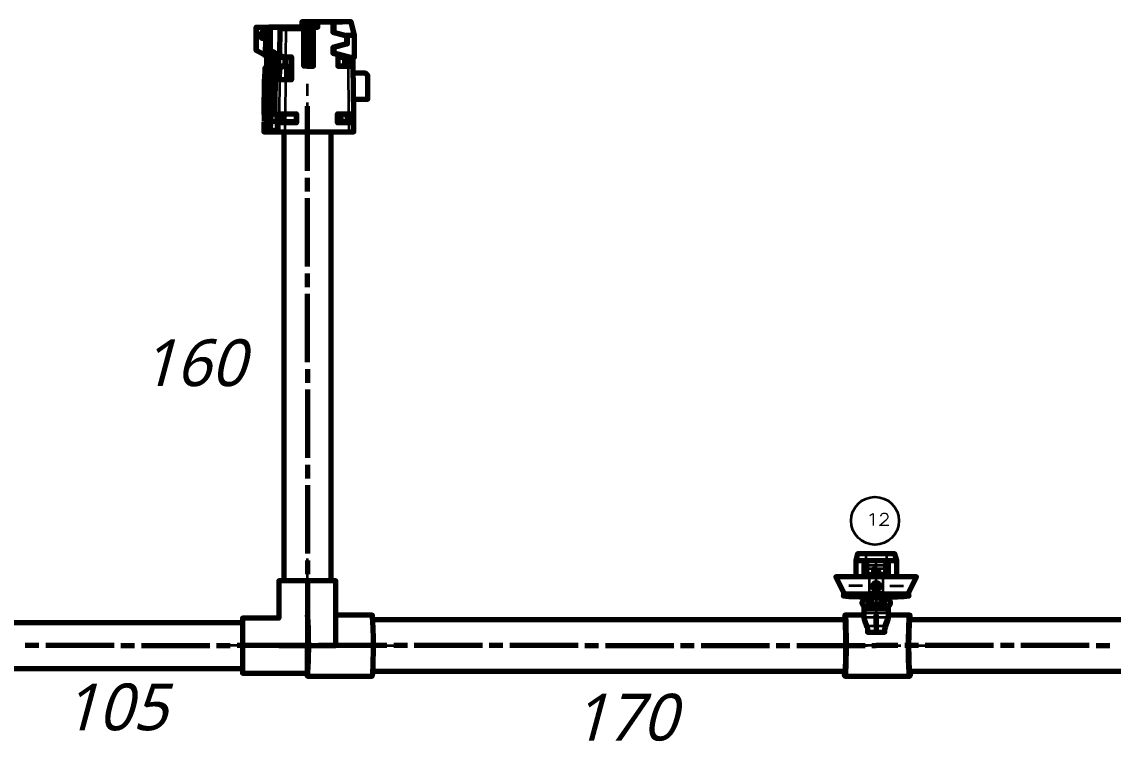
# Model space of a CAD drawing. Header units: millimetres. Extents: x 0 to 174, y 0 to 33.
# Drawn here: x 19.22 to 25.51, y 8.37 to 12.51 of the extents above; entities that cross this region are included whole.
import ezdxf

# ---------------------------------------------------------------- set-up
doc = ezdxf.new("R2010")
doc.units = ezdxf.units.MM
doc.layers.add('PDF_Geomertry', color=7, linetype='Continuous', true_color=0x405f80)
doc.layers.add('PDF_Text', color=7, linetype='Continuous')
doc.styles.add('PDF Lucida Handwriting Italic', font='')
doc.styles.get('PDF Lucida Handwriting Italic').set_extended_font_data('Lucida Handwriting', italic=True)

# ---------------------------------------------------------------- blocks, each defined once
blk = doc.blocks.new('SYM_29_024')
at = {"layer": 'PDF_Geomertry', "lineweight": 70}
for points in [[(-0.1728, 0.2848), (-0.1827, 0.2749), (-0.1799, 0.2749), (-0.1701, 0.2848), (-0.168, 0.2848), (-0.1634, 0.2848), (-0.1567, 0.2848), (-0.1491, 0.2848), (-0.0442, 0.2848), (-0.0441, 0.2848), (-0.0294, 0.2848), (-0.0284, 0.2848), (-0.0069, 0.2848), (-0.0067, 0.2848), (0.008, 0.2848), (0.0108, 0.2848), (0.0373, 0.2848), (0.0372, 0.3152)], [(0.2167, 0.1117), (0.2483, 0.1117), (0.2472, 0.2366), (0.2281, 0.3152), (0.129, 0.3152), (0.1237, 0.3152), (0.0372, 0.3152), (0.0352, 0.3152), (0.0091, 0.3152), (-0.054, 0.3152), (-0.0562, 0.3152), (-0.0562, 0.2848)], [(-0.054, 0.2848), (-0.054, 0.3152)], [(0.0091, 0.2848), (0.0091, 0.3152)], [(0.0352, 0.3152), (0.0352, 0.2848)], [(0.1237, 0.3152), (0.1237, 0.2552), (0.1295, 0.2552), (0.1992, 0.2365), (0.2081, 0.2341), (0.2022, 0.2341), (0.2023, 0.1877), (0.2081, 0.1877), (0.2081, 0.2341)], [(0.129, 0.3152), (0.1295, 0.2552)], [(-0.3178, 0.1499), (-0.3194, 0.1499), (-0.3194, 0.2848), (-0.3178, 0.2848), (-0.2549, 0.2848), (-0.2373, 0.2848), (-0.2356, 0.2848), (-0.1938, 0.2848)], [(-0.2653, 0.2217), (-0.2662, 0.1226), (-0.3178, 0.1499), (-0.3178, 0.2848)], [(-0.2649, 0.2703), (-0.2648, 0.2749), (-0.2549, 0.2848)], [(-0.2563, 0.1303), (-0.258, 0.1303), (-0.2569, 0.2602), (-0.242, 0.2749), (-0.2522, 0.2749), (-0.2535, 0.2749)], [(-0.2227, 0.1126), (-0.2563, 0.1303), (-0.2552, 0.2602), (-0.2569, 0.2602)], [(-0.2444, 0.271), (-0.2552, 0.2602)], [(-0.2373, 0.271), (-0.2444, 0.271), (-0.2373, 0.2785)], [(-0.2356, 0.1499), (-0.2373, 0.1499), (-0.2373, 0.2848)], [(-0.1827, 0.2749), (-0.184, 0.1226), (-0.2356, 0.1499), (-0.2356, 0.2848)], [(-0.1484, 0.2749), (-0.1799, 0.2749)], [(-0.0444, 0.2749), (-0.1484, 0.2749), (-0.1491, 0.2848)], [(-0.0262, 0.0594), (-0.0444, 0.0594), (-0.0444, 0.2749), (-0.0442, 0.2848)], [(-0.0441, 0.2848), (-0.0441, 0.0594)], [(-0.0294, 0.2848), (-0.0294, 0.0594)], [(-0.0255, 0.267), (-0.0284, 0.2848)], [(-0.0072, 0.267), (-0.0255, 0.267), (-0.0252, 0.0594)], [(-0.0069, 0.2848), (-0.0072, 0.267), (-0.0072, 0.0594), (-0.007, 0.0594), (0.0112, 0.0594), (0.0108, 0.2848)], [(-0.0067, 0.2848), (-0.0067, 0.0594)], [(0.008, 0.2848), (0.008, 0.0594)], [(0.1237, 0.2552), (0.2022, 0.2341)], [(0.2472, 0.2365), (0.1992, 0.2365)], [(-0.2249, 0.1303), (-0.1913, 0.1126), (-0.2227, 0.1126), (-0.2537, 0.1126), (-0.2658, 0.1192), (-0.2695, 0.1216), (-0.2705, 0.1222), (-0.2706, 0.1224), (-0.2708, 0.1224), (-0.2708, 0.1224), (-0.2708, 0.1224), (-0.2708, 0.1224), (-0.2708, 0.1226), (-0.2708, 0.1226), (-0.2708, 0.1226), (-0.2706, 0.1226), (-0.2678, 0.1226), (-0.3194, 0.1499)], [(-0.2662, 0.1226), (-0.2433, 0.1226), (-0.258, 0.1303)], [(-0.2084, 0.1347), (-0.2085, 0.1226), (-0.1856, 0.1226), (-0.2373, 0.1499)], [(-0.2233, 0.1303), (-0.2249, 0.1303), (-0.2248, 0.1433)], [(-0.2231, 0.1424), (-0.2233, 0.1303), (-0.2085, 0.1226)], [(0.2081, 0.1877), (0.1297, 0.1666), (0.1237, 0.1666), (0.1237, 0.1352), (0.2109, 0.1117), (0.1512, 0.1117), (0.1513, 0.0601), (0.2134, 0.0601), (0.2408, 0.0601)], [(0.2023, 0.1877), (0.1237, 0.1666)], [(0.2109, 0.1117), (0.2167, 0.1117), (0.1297, 0.1352), (0.1237, 0.1352)], [(0.1297, 0.1352), (0.1297, 0.1666)], [(-0.2708, 0.1241), (-0.2708, 0.1224)], [(-0.1172, 0.052), (-0.1159, 0.0531), (-0.1159, 0.1105), (-0.1172, 0.1105), (-0.1423, 0.1105), (-0.1516, 0.1105), (-0.189, 0.1105), (-0.1905, 0.1105), (-0.2065, 0.1105), (-0.2081, 0.1105), (-0.2409, 0.1105), (-0.2426, 0.1105), (-0.2584, 0.1105), (-0.2601, 0.1105), (-0.2601, 0.0613), (-0.2584, 0.0613), (-0.2426, 0.0613), (-0.2409, 0.0613), (-0.2081, 0.0613), (-0.2065, 0.0613), (-0.1905, 0.0613), (-0.189, 0.0613), (-0.1516, 0.0613), (-0.1516, 0.1105)], [(-0.2584, 0.1105), (-0.2584, 0.0613)], [(-0.2426, 0.1105), (-0.2426, 0.0613)], [(-0.2409, 0.1105), (-0.2409, 0.0613)], [(-0.2295, 0.1126), (-0.2295, 0.1105)], [(-0.2081, 0.0613), (-0.2081, 0.1105)], [(-0.2065, 0.0613), (-0.2065, 0.1105)], [(-0.204, 0.1105), (-0.204, 0.1126)], [(-0.1913, 0.1126), (-0.1603, 0.1126), (-0.1498, 0.1126), (-0.1148, 0.1126), (-0.1148, -0.0194), (-0.1508, -0.0194), (-0.1823, -0.0194), (-0.184, -0.0194), (-0.1834, 0.0477), (-0.1637, 0.0594), (-0.1435, 0.0594)], [(-0.1905, 0.0613), (-0.1905, 0.1105)], [(-0.189, 0.0613), (-0.189, 0.1105)], [(-0.184, 0.1226), (-0.1812, 0.1226), (-0.1748, 0.1198), (-0.1603, 0.1126)], [(-0.1691, 0.1105), (-0.1691, 0.1126)], [(-0.1516, 0.0613), (-0.1435, 0.0613), (-0.1435, -0.0076), (-0.1423, -0.0076), (-0.1172, -0.0076), (-0.1172, 0.1105)], [(-0.1433, 0.1105), (-0.1433, 0.1126)], [(-0.1185, 0.1126), (-0.1185, 0.1105)], [(-0.0023, 0.0652), (-0.0023, 0.1066)], [(0.0045, 0.0652), (0.0045, 0.1066)], [(0.1513, 0.0613), (0.1928, 0.0613), (0.1938, 0.0613), (0.2115, 0.0613), (0.221, 0.0613), (0.221, 0.1105), (0.2115, 0.1105), (0.1938, 0.1105), (0.1928, 0.1105), (0.1512, 0.1105)], [(0.1928, 0.0613), (0.1928, 0.1105)], [(0.1938, 0.1105), (0.1938, 0.0613)], [(0.2115, 0.0613), (0.2115, 0.1105)], [(0.2381, 0.1117), (0.2385, 0.0601)], [(-0.1637, 0.0594), (-0.1912, 0.0594), (-0.2226, 0.0594), (-0.2499, 0.0594), (-0.2697, 0.0477), (-0.2703, -0.0194), (-0.272, -0.0194), (-0.2738, -0.2142), (-0.2728, -0.2142), (-0.2733, -0.2595), (-0.2742, -0.2622)], [(-0.2226, 0.0594), (-0.257, 0.039), (-0.2587, 0.039), (-0.2438, 0.0477), (-0.2697, 0.0477)], [(-0.257, 0.039), (-0.2591, -0.2141), (-0.2608, -0.2141), (-0.2587, 0.039)], [(-0.2322, 0.0613), (-0.2322, 0.0594)], [(-0.2308, 0.0613), (-0.2308, 0.0594)], [(-0.2298, 0.0613), (-0.2298, 0.0594)], [(-0.2133, -0.2142), (-0.2281, -0.2141), (-0.2258, 0.039), (-0.1912, 0.0594)], [(-0.2281, -0.2141), (-0.2265, -0.2141), (-0.2241, 0.039), (-0.2258, 0.039)], [(-0.1834, 0.0477), (-0.2092, 0.0477), (-0.2241, 0.039)], [(-0.2092, 0.0477), (-0.2117, -0.2142), (-0.2001, -0.2142), (-0.1969, -0.3185)], [(-0.2042, 0.0594), (-0.2042, 0.0613)], [(-0.1694, 0.0594), (-0.1694, 0.0613)], [(-0.007, 0.0594), (-0.0262, 0.0594), (-0.0252, 0.0594), (-0.0072, 0.0594)], [(0.2423, -0.2142), (0.2427, -0.2595), (0.2438, -0.2622), (0.2434, -0.2634), (0.2415, -0.2645), (0.2365, -0.2659), (0.2274, -0.267), (0.2165, -0.2674), (0.1495, -0.2674), (0.1495, -0.2142), (0.2159, -0.2142), (0.2434, -0.2142), (0.2409, 0.0601)], [(0.2426, -0.1306), (0.3252, -0.1306), (0.3252, 0.006), (0.3103, 0.0199), (0.2412, 0.0199)], [(-0.1185, -0.0076), (-0.1185, -0.0194)], [(-0.2627, -0.3185), (-0.2576, -0.2142), (-0.246, -0.2142), (-0.2444, -0.2142), (-0.2133, -0.2142), (-0.2117, -0.2142), (-0.2265, -0.2141)], [(-0.2608, -0.2141), (-0.246, -0.2142)], [(-0.2591, -0.2141), (-0.2444, -0.2142)], [(-0.2337, -0.2142), (-0.2374, -0.3087), (-0.1972, -0.3087)], [(-0.1609, -0.2595), (-0.1853, -0.2595), (-0.1849, -0.2142), (-0.184, -0.2142), (-0.1524, -0.2142), (-0.0862, -0.2142), (-0.0862, -0.2674), (-0.1528, -0.2674), (-0.1716, -0.2662), (-0.1816, -0.2641), (-0.1837, -0.263), (-0.1841, -0.2624), (-0.1842, -0.2622), (-0.1853, -0.2595)], [(-0.1609, -0.2142), (-0.1609, -0.2595), (-0.0892, -0.2595)], [(-0.1602, -0.2142), (-0.1602, -0.2595)], [(-0.0892, -0.2142), (-0.0892, -0.2595), (-0.0862, -0.2674)], [(0.1495, -0.2595), (0.2191, -0.2595), (0.2191, -0.2142)], [(0.1697, -0.2142), (0.1683, -0.2595)], [(0.2038, -0.2142), (0.2056, -0.2595)], [(-0.2744, -0.2626), (-0.2748, -0.3185), (-0.2627, -0.3185), (-0.2476, -0.3185), (-0.1969, -0.3185), (-0.1848, -0.3185), (-0.1533, -0.3185), (0.2169, -0.3185), (0.2444, -0.3185), (0.2438, -0.2626)], [(-0.2374, -0.3087), (-0.2476, -0.3185)], [(-0.1987, -0.2595), (-0.2355, -0.2595)], [(0.2191, -0.2595), (0.2427, -0.2595)]]:
    blk.add_lwpolyline(points, dxfattribs=at)
at = {"layer": 'PDF_Geomertry', "color": 60, "lineweight": 70}
for points in [[(0.0991, 0.3152), (0.0323, 0.3152), (0.0267, 0.3152), (0.0935, 0.3152)], [(0.1006, 0.3152), (0.034, 0.3152), (0.0395, 0.3152), (0.1063, 0.3152)], [(0.1078, 0.3152), (0.041, 0.3152), (0.0467, 0.3152), (0.1135, 0.3152)], [(0.054, 0.3152), (0.0483, 0.3152), (0.1151, 0.3152), (0.1206, 0.3152)], [(0.1278, 0.3152), (0.1223, 0.3152), (0.0555, 0.3152), (0.061, 0.3152)], [(0.1294, 0.3152), (0.0627, 0.3152), (0.0683, 0.3152), (0.1351, 0.3152)], [(0.1423, 0.3152), (0.0755, 0.3152), (0.0699, 0.3152), (0.1366, 0.3152)], [(0.0827, 0.3152), (0.077, 0.3152), (0.1438, 0.3152), (0.1494, 0.3152)], [(0.151, 0.3152), (0.0842, 0.3152), (0.0898, 0.3152), (0.1566, 0.3152)], [(0.1581, 0.3152), (0.0915, 0.3152), (0.097, 0.3152), (0.1638, 0.3152)], [(0.1042, 0.3152), (0.0985, 0.3152), (0.1653, 0.3152), (0.171, 0.3152)], [(0.1781, 0.3152), (0.1726, 0.3152), (0.1058, 0.3152), (0.1115, 0.3152)], [(-0.1799, 0.2848), (-0.1767, 0.2848), (-0.2422, 0.2848), (-0.2452, 0.2848)], [(-0.2412, 0.2848), (-0.1758, 0.2848), (-0.1727, 0.2848), (-0.2381, 0.2848)], [(-0.1692, 0.2848), (-0.2345, 0.2848), (-0.2377, 0.2848), (-0.1723, 0.2848)], [(-0.2342, 0.2848), (-0.1688, 0.2848), (-0.1658, 0.2848), (-0.231, 0.2848)], [(-0.1653, 0.2848), (-0.1623, 0.2848), (-0.2276, 0.2848), (-0.2308, 0.2848)], [(-0.2273, 0.2848), (-0.1619, 0.2848), (-0.1588, 0.2848), (-0.2241, 0.2848)], [(-0.1584, 0.2848), (-0.1553, 0.2848), (-0.2206, 0.2848), (-0.2238, 0.2848)], [(-0.1855, 0.2848), (-0.1201, 0.2848), (-0.117, 0.2848), (-0.1824, 0.2848)], [(-0.1166, 0.2848), (-0.1135, 0.2848), (-0.179, 0.2848), (-0.182, 0.2848)], [(-0.1785, 0.2848), (-0.1131, 0.2848), (-0.1101, 0.2848), (-0.1755, 0.2848)], [(-0.172, 0.2848), (-0.1751, 0.2848), (-0.1097, 0.2848), (-0.1066, 0.2848)], [(-0.1031, 0.2848), (-0.1685, 0.2848), (-0.1716, 0.2848), (-0.1062, 0.2848)], [(-0.1681, 0.2848), (-0.1027, 0.2848), (-0.0997, 0.2848), (-0.1651, 0.2848)], [(-0.164, 0.2848), (-0.0987, 0.2848), (-0.0955, 0.2848), (-0.1609, 0.2848)], [(-0.0817, 0.2848), (-0.0785, 0.2848), (-0.144, 0.2848), (-0.147, 0.2848)], [(-0.143, 0.2848), (-0.0776, 0.2848), (-0.0745, 0.2848), (-0.1399, 0.2848)], [(-0.0741, 0.2848), (-0.071, 0.2848), (-0.1365, 0.2848), (-0.1395, 0.2848)], [(-0.133, 0.2848), (-0.136, 0.2848), (-0.0706, 0.2848), (-0.0676, 0.2848)], [(-0.0641, 0.2848), (-0.1294, 0.2848), (-0.1326, 0.2848), (-0.0672, 0.2848)], [(-0.1291, 0.2848), (-0.0637, 0.2848), (-0.0606, 0.2848), (-0.1259, 0.2848)], [(-0.1256, 0.2848), (-0.0602, 0.2848), (-0.0572, 0.2848), (-0.1224, 0.2848)], [(-0.0537, 0.2848), (-0.119, 0.2848), (-0.1222, 0.2848), (-0.0567, 0.2848)], [(-0.0502, 0.2848), (-0.1155, 0.2848), (-0.1187, 0.2848), (-0.0533, 0.2848)], [(-0.0498, 0.2848), (-0.0467, 0.2848), (-0.112, 0.2848), (-0.1152, 0.2848)], [(-0.1085, 0.2848), (-0.1117, 0.2848), (-0.0463, 0.2848), (-0.0431, 0.2848)], [(-0.1081, 0.2848), (-0.0428, 0.2848), (-0.0398, 0.2848), (-0.1051, 0.2848)], [(-0.1047, 0.2848), (-0.0394, 0.2848), (-0.0362, 0.2848), (-0.1016, 0.2848)], [(-0.0359, 0.2848), (-0.0327, 0.2848), (-0.0981, 0.2848), (-0.1012, 0.2848)], [(-0.0292, 0.2848), (-0.0947, 0.2848), (-0.0977, 0.2848), (-0.0324, 0.2848)], [(-0.0258, 0.2848), (-0.0912, 0.2848), (-0.0942, 0.2848), (-0.029, 0.2848)], [(-0.0255, 0.2848), (-0.0223, 0.2848), (-0.0877, 0.2848), (-0.0908, 0.2848)], [(-0.0842, 0.2848), (-0.0873, 0.2848), (-0.0219, 0.2848), (-0.0188, 0.2848)], [(-0.0838, 0.2848), (-0.0184, 0.2848), (-0.0153, 0.2848), (-0.0808, 0.2848)], [(-0.0119, 0.2848), (-0.0773, 0.2848), (-0.0803, 0.2848), (-0.0149, 0.2848)], [(-0.0115, 0.2848), (-0.0084, 0.2848), (-0.0738, 0.2848), (-0.0769, 0.2848)], [(-0.0049, 0.2848), (-0.0703, 0.2848), (-0.0734, 0.2848), (-0.008, 0.2848)], [(-0.0045, 0.2848), (-0.0015, 0.2848), (-0.0669, 0.2848), (-0.0699, 0.2848)], [(-0.0627, 0.2848), (-0.0658, 0.2848), (-0.0005, 0.2848), (0.0027, 0.2848)]]:
    blk.add_lwpolyline(points, close=True, dxfattribs=at)
at = {"layer": 'PDF_Geomertry', "lineweight": 70}
for points in [[(-0.2648, 0.2749), (-0.2535, 0.2749), (-0.2742, 0.2666, 0.311388), (-0.2884, 0.2456), (-0.2884, 0.2217), (-0.2872, 0.2217), (-0.2572, 0.2217)], [(-0.2523, 0.2648), (-0.2522, 0.2749), (-0.2728, 0.2666, 0.306265), (-0.2872, 0.2456), (-0.2872, 0.2217)]]:
    blk.add_lwpolyline(points, format="xyb", dxfattribs=at)
at = {"layer": 'PDF_Geomertry', "lineweight": 35}
for points in [[(-0.2742, 0.2666), (-0.2728, 0.2666)], [(-0.1812, 0.1226), (-0.1799, 0.2749)], [(-0.1484, 0.2749), (-0.1498, 0.1126)], [(-0.2872, 0.2456), (-0.2884, 0.2456)], [(-0.2706, 0.1241), (-0.2706, 0.1226)], [(-0.1423, -0.0076), (-0.1423, 0.1105)], [(-0.232, 0.0613), (-0.232, 0.0594)], [(0.2159, -0.2142), (0.2134, 0.0601)], [(-0.272, -0.0194), (-0.2738, -0.2142)], [(-0.184, -0.2142), (-0.1823, -0.0194)], [(-0.1508, -0.0194), (-0.1524, -0.2142)], [(-0.2742, -0.2622), (-0.2748, -0.3185)], [(-0.1848, -0.3185), (-0.1842, -0.2622)], [(-0.1528, -0.2674), (-0.1533, -0.3185)], [(0.2169, -0.3185), (0.2165, -0.2674)]]:
    blk.add_lwpolyline(points, dxfattribs=at)
at = {"layer": 'PDF_Geomertry', "lineweight": 70}
blk.add_lwpolyline([(-0.0055, 0.1066), (-0.0023, 0.1066), (0.0045, 0.1066), (0.0069, 0.1066), (0.0069, 0.0652), (0.0045, 0.0652), (-0.0023, 0.0652), (-0.0055, 0.0652)], close=True, dxfattribs=at)
blk = doc.blocks.new('SYM_12_025')
at = {"layer": 'PDF_Geomertry', "lineweight": 70}
for points in [[(0.1177, 0.0893), (0.1177, 0.1839), (0.1072, 0.2232), (0.0587, 0.2232), (-0.0594, 0.2232), (-0.108, 0.2232), (-0.1185, 0.1839), (-0.1185, 0.0893)], [(-0.1185, 0.1839), (-0.0594, 0.1839), (0.0587, 0.1839), (0.1177, 0.1839)], [(-0.069, 0.0893), (-0.069, 0.1651), (-0.0683, 0.1674), (-0.0665, 0.1689), (-0.0651, 0.1692), (-0.0624, 0.1692), (-0.0598, 0.1692), (-0.0594, 0.1692), (-0.058, 0.1688), (-0.0569, 0.1679), (-0.0562, 0.1667), (-0.0559, 0.1653), (-0.0559, 0.1553), (-0.0558, 0.145), (-0.0556, 0.1356), (-0.0548, 0.1089), (-0.0545, 0.1018), (-0.0545, 0.0942), (-0.0545, 0.0908), (0.0538, 0.0908), (0.0542, 0.0893)], [(-0.0151, 0.1333), (-0.0152, 0.1335), (-0.0158, 0.1106)], [(-0.012, 0.1333), (-0.0151, 0.1333), (-0.0158, 0.1107), (-0.0115, 0.1107)], [(0.0147, 0.1213), (-0.012, 0.1333), (-0.012, 0.1335), (-0.0152, 0.1335)], [(0.0148, 0.1214), (-0.012, 0.1335)], [(0.0149, 0.1165), (-0.0117, 0.1293), (-0.0119, 0.1294), (0.0148, 0.1167), (0.0149, 0.1165), (0.0148, 0.1214), (0.0147, 0.1213), (0.0148, 0.1167)], [(-0.0117, 0.1293), (-0.0113, 0.1106), (-0.0115, 0.1107), (-0.0119, 0.1294)], [(0.0538, 0.0908), (0.0538, 0.0942), (0.0538, 0.1018), (0.054, 0.1089), (0.0548, 0.1356), (0.0551, 0.145), (0.0552, 0.1553), (0.0552, 0.1653), (0.0562, 0.1679), (0.0573, 0.1688), (0.0587, 0.1692), (0.0591, 0.1692), (0.0617, 0.1692), (0.0642, 0.1692), (0.0665, 0.1685), (0.0678, 0.1667), (0.0681, 0.1651), (0.0683, 0.0893)], [(0.1874, -0.0208), (0.1874, -0.0047), (0.1884, -0.0004), (0.2317, 0.0893), (0.0376, 0.0893), (-0.0383, 0.0893), (-0.2324, 0.0893), (-0.1891, -0.0004), (-0.1881, -0.0047), (-0.1881, -0.0208)], [(-0.0545, 0.0908), (-0.0549, 0.0893)], [(-0.0158, 0.1107), (-0.0158, 0.1106), (-0.0113, 0.1106)], [(-0.0845, -0.0257), (-0.1106, -0.0254), (-0.1684, -0.0233), (-0.1856, -0.0218), (-0.1878, -0.0211), (-0.1881, -0.021), (-0.1881, -0.0208), (-0.1881, -0.0208), (-0.1881, -0.0208), (-0.1881, -0.0207), (-0.1881, -0.0207), (-0.1881, -0.0206), (-0.1878, -0.0204), (-0.1867, -0.02), (-0.1722, -0.0185), (-0.1433, -0.0171), (-0.0949, -0.016), (-0.0383, -0.0156), (0.0376, -0.0156), (0.1112, -0.0162), (0.1681, -0.0182), (0.1851, -0.0199), (0.1872, -0.0204), (0.1874, -0.0206), (0.1874, -0.0207), (0.1874, -0.0208), (0.1874, -0.0208), (0.1874, -0.0208), (0.1874, -0.021), (0.1873, -0.021), (0.1872, -0.0211), (0.182, -0.0222), (0.1652, -0.0235), (0.1269, -0.025), (0.0756, -0.0258)], [(-0.0715, -0.0232), (-0.0715, -0.0414), (-0.0745, -0.0467), (-0.0812, -0.0533), (-0.0833, -0.0625), (-0.0799, -0.0714), (-0.0745, -0.076), (-0.0719, -0.0789), (-0.0715, -0.0812), (-0.0715, -0.094), (-0.0715, -0.1021), (-0.0715, -0.1222), (-0.0715, -0.1404), (-0.0712, -0.1457), (-0.0701, -0.1532), (-0.0678, -0.1606), (-0.0544, -0.1976), (-0.0531, -0.2011), (-0.0505, -0.211), (-0.0497, -0.2212), (-0.0497, -0.2296), (-0.0481, -0.2296), (-0.0447, -0.2296), (0.044, -0.2296), (0.0474, -0.2296), (0.0483, -0.2296), (0.0485, -0.2296), (0.0488, -0.2296), (0.0488, -0.2296), (0.0488, -0.2296), (0.0488, -0.2212), (0.0498, -0.211), (0.0524, -0.2011), (0.0537, -0.1976), (0.0672, -0.1606), (0.0692, -0.1532), (0.0705, -0.1457), (0.0708, -0.1404), (0.0708, -0.1222), (0.0708, -0.1021), (0.0708, -0.094), (0.0708, -0.0812), (0.0712, -0.0789), (0.0738, -0.076), (0.0805, -0.0693), (0.0824, -0.0601), (0.0792, -0.0512), (0.0738, -0.0467), (0.0706, -0.0414)], [(-0.0665, -0.0169), (-0.0741, -0.0171), (-0.0765, -0.0172), (-0.0773, -0.0174)], [(-0.0759, -0.0226), (-0.0756, -0.0228), (-0.0731, -0.0243), (-0.0715, -0.0278), (-0.0715, -0.0283)], [(-0.0466, -0.0672), (-0.0408, -0.0672), (-0.0408, -0.0637), (-0.0415, -0.0603), (-0.0422, -0.0592), (-0.0466, -0.0528), (-0.0515, -0.046), (-0.0526, -0.0425), (-0.0526, -0.0231), (-0.0526, -0.0229), (-0.0526, -0.0229), (-0.052, -0.0206), (-0.0506, -0.0187), (-0.0488, -0.0175), (-0.0466, -0.0169)], [(-0.0466, -0.0232), (-0.0488, -0.0236), (-0.0506, -0.0247), (-0.052, -0.0264), (-0.0526, -0.0289)], [(-0.031, -0.026), (-0.0383, -0.026)], [(0.0294, -0.0683), (0.0295, -0.0672), (0.0295, -0.0606), (0.0295, -0.0399), (0.0295, -0.029), (0.0295, -0.0265), (0.0305, -0.0217), (0.0319, -0.0196), (0.0335, -0.0183), (0.0345, -0.0179), (0.0353, -0.0179), (-0.0362, -0.0179), (-0.0334, -0.0189), (-0.0317, -0.0207), (-0.0306, -0.0235), (-0.0302, -0.0265), (-0.0302, -0.029), (-0.0302, -0.0399), (-0.0302, -0.0606), (-0.0302, -0.0672), (-0.0301, -0.0683)], [(-0.0303, -0.0282), (-0.0309, -0.0261), (-0.0323, -0.0246), (-0.0341, -0.0235), (-0.0362, -0.0232)], [(0.0353, -0.0232), (0.0333, -0.0235), (0.0315, -0.0246), (0.0302, -0.0261), (0.0295, -0.0282)], [(0.0376, -0.026), (0.0302, -0.026)], [(0.0459, -0.0169), (0.0481, -0.0175), (0.0501, -0.0187), (0.0513, -0.0207), (0.0517, -0.0229), (0.0517, -0.0229), (0.0517, -0.0231), (0.0517, -0.0425), (0.0508, -0.046), (0.0459, -0.0528), (0.0415, -0.0592), (0.0408, -0.0603), (0.0399, -0.0637), (0.0399, -0.0672), (0.0459, -0.0672)], [(0.0517, -0.0289), (0.0513, -0.0268), (0.0502, -0.025), (0.0484, -0.0237), (0.0459, -0.0232)], [(0.0708, -0.0283), (0.072, -0.0247), (0.0745, -0.0229), (0.0748, -0.0228)], [(0.0708, -0.0232), (0.0708, -0.0414)], [(0.0459, -0.0671), (0.047, -0.0672), (0.0517, -0.0731), (0.0517, -0.0769), (0.0517, -0.0849), (0.0517, -0.0856), (0.0515, -0.0875), (0.0494, -0.0912), (0.0455, -0.094), (0.042, -0.0947), (-0.0427, -0.0947), (-0.0463, -0.094), (-0.0484, -0.0929), (-0.0515, -0.0894), (-0.0526, -0.0856), (-0.0526, -0.0849), (-0.0526, -0.0769), (-0.0526, -0.0731), (-0.0524, -0.0719), (-0.0466, -0.0671)], [(-0.0497, -0.0731), (-0.0497, -0.0878)], [(-0.0495, -0.0731), (-0.0447, -0.0682), (-0.0401, -0.0682), (0.0394, -0.0682), (0.044, -0.0682), (0.0488, -0.0731), (0.0488, -0.0878), (0.0488, -0.0889), (0.043, -0.0937), (-0.0437, -0.0937), (-0.0448, -0.0936), (-0.0495, -0.0878)], [(-0.0401, -0.0682), (-0.0381, -0.0789), (0.0374, -0.0789), (0.0394, -0.0682)], [(0.072, -0.0775), (0.0737, -0.0761), (0.0737, -0.0761)], [(-0.1802, -0.1311), (-0.1803, -0.1311), (-0.1805, -0.1311), (-0.1806, -0.1314), (-0.1813, -0.1333), (-0.1831, -0.1476), (-0.1838, -0.1586)], [(0.0626, -0.1572), (0.049, -0.1943)], [(0.198, -0.1586), (0.1958, -0.1382), (0.1947, -0.1329), (0.1934, -0.1311)]]:
    blk.add_lwpolyline(points, dxfattribs=at)
at = {"layer": 'PDF_Geomertry', "lineweight": 35}
for points in [[(-0.0594, 0.2232), (-0.0594, 0.1839), (-0.0594, 0.1692)], [(0.0587, 0.2232), (0.0587, 0.1839), (0.0587, 0.1692)], [(-0.069, 0.1651), (-0.0678, 0.1642)], [(-0.0651, 0.1692), (-0.064, 0.1681)], [(-0.0609, 0.1681), (-0.0598, 0.1692)], [(-0.057, 0.1642), (-0.0559, 0.1653)], [(0.0552, 0.1553), (-0.0559, 0.1553)], [(0.0548, 0.1356), (-0.0556, 0.1356)], [(0.0552, 0.1653), (0.0562, 0.1642)], [(0.0591, 0.1692), (0.0602, 0.1681)], [(0.0633, 0.1681), (0.0642, 0.1692)], [(0.0672, 0.1642), (0.0681, 0.1651)], [(0.054, 0.1089), (-0.0548, 0.1089)], [(0.0538, 0.0942), (-0.0545, 0.0942)], [(0.0376, 0.0893), (0.0376, -0.0004), (-0.0383, -0.0004), (-0.0383, 0.0893)], [(-0.0197, 0.0421), (-0.0197, 0.0424), (-0.0197, 0.0425), (-0.0198, 0.0429), (-0.0202, 0.0432), (-0.0213, 0.0439), (-0.0235, 0.0446), (-0.0216, 0.0496), (-0.0165, 0.0547), (-0.0116, 0.0574), (-0.0042, 0.059), (0.0035, 0.059), (0.0109, 0.0572), (0.0173, 0.0536), (0.0213, 0.0488), (0.0227, 0.0446), (0.0212, 0.0443), (0.0199, 0.0436), (0.0194, 0.0432), (0.0191, 0.0429), (0.019, 0.0425), (0.019, 0.0421)], [(-0.1891, -0.0004), (-0.0383, -0.0004), (-0.0383, -0.0047), (0.0376, -0.0047), (0.0376, -0.0004), (0.1884, -0.0004)], [(-0.1881, -0.0047), (-0.0383, -0.0047), (-0.0383, -0.0156)], [(-0.0722, -0.051), (-0.0778, -0.0581), (-0.0769, -0.0671), (-0.0722, -0.0717), (-0.0745, -0.076)], [(-0.0715, -0.0283), (-0.0719, -0.0262), (-0.073, -0.0243), (-0.0748, -0.0231), (-0.0773, -0.0225), (-0.0773, -0.0174), (-0.0748, -0.0179), (-0.073, -0.0192), (-0.0719, -0.0211), (-0.0715, -0.0232), (-0.071, -0.0231), (-0.0699, -0.0231), (-0.0665, -0.0229), (-0.0526, -0.0229)], [(-0.0773, -0.0225), (-0.0773, -0.0225), (-0.0773, -0.0225), (-0.0773, -0.0225), (-0.0773, -0.0225), (-0.077, -0.0226), (-0.076, -0.0228)], [(-0.0745, -0.0467), (-0.0722, -0.051), (-0.0667, -0.0437), (-0.0665, -0.0414)], [(-0.047, -0.0232), (-0.0466, -0.0232), (-0.0466, -0.0169), (-0.0665, -0.0169), (-0.0665, -0.0229), (-0.0665, -0.0414), (-0.0715, -0.0414)], [(-0.0466, -0.0528), (-0.0466, -0.0672)], [(-0.0358, -0.0232), (-0.0362, -0.0232), (-0.0362, -0.0179)], [(0.0295, -0.029), (-0.0302, -0.029)], [(0.0295, -0.0399), (-0.0302, -0.0399)], [(0.0295, -0.0606), (-0.0302, -0.0606)], [(0.0353, -0.0179), (0.0353, -0.0232), (0.0349, -0.0232)], [(0.1874, -0.0047), (0.0376, -0.0047), (0.0376, -0.0156)], [(0.0463, -0.0232), (0.0459, -0.0232), (0.0459, -0.0169), (0.0658, -0.0169), (0.0658, -0.0229), (0.0692, -0.0231), (0.0703, -0.0231), (0.0706, -0.0232), (0.0706, -0.0232), (0.0706, -0.0232), (0.0708, -0.0232), (0.0708, -0.0232), (0.0713, -0.0207), (0.0726, -0.0189), (0.0744, -0.0178), (0.0766, -0.0174), (0.0766, -0.0225), (0.0744, -0.0229), (0.0726, -0.024), (0.0713, -0.0258), (0.0708, -0.0283)], [(0.0459, -0.0528), (0.0459, -0.0672)], [(0.0708, -0.0414), (0.0658, -0.0414), (0.0658, -0.0229), (0.0517, -0.0229)], [(0.0766, -0.0174), (0.0766, -0.0174), (0.0766, -0.0174), (0.0766, -0.0174), (0.0763, -0.0172), (0.0758, -0.0172), (0.0734, -0.0171), (0.0658, -0.0169)], [(0.0658, -0.0414), (0.0695, -0.0496), (0.0715, -0.051)], [(0.0738, -0.0467), (0.0715, -0.051), (0.0762, -0.0556), (0.0772, -0.0646), (0.0715, -0.0717)], [(0.0738, -0.0228), (0.0759, -0.0226), (0.0765, -0.0225), (0.0766, -0.0225)], [(-0.0673, -0.0769), (-0.0722, -0.0717)], [(-0.0526, -0.0769), (-0.0674, -0.0769), (-0.0719, -0.0789)], [(-0.0715, -0.094), (-0.0665, -0.094), (-0.0665, -0.1021), (-0.0715, -0.1021)], [(-0.0715, -0.1222), (-0.071, -0.1207), (-0.0706, -0.12), (-0.0699, -0.1194), (-0.0684, -0.1185), (-0.0665, -0.1182), (-0.0665, -0.1382), (-0.0684, -0.1383), (-0.0699, -0.1389), (-0.0706, -0.1392), (-0.071, -0.1396), (-0.0715, -0.1404)], [(-0.0674, -0.0769), (-0.0665, -0.0854)], [(-0.0526, -0.0856), (-0.0665, -0.0856), (-0.0665, -0.094), (-0.0463, -0.094)], [(0.0708, -0.094), (0.0658, -0.094), (0.0658, -0.1021), (-0.0665, -0.1021), (-0.0665, -0.1182), (0.0658, -0.1182), (0.0685, -0.1189), (0.0699, -0.12), (0.0703, -0.1207), (0.0706, -0.1214), (0.0708, -0.1222)], [(0.0517, -0.0856), (0.0658, -0.0856), (0.0658, -0.094), (0.0455, -0.094)], [(0.0712, -0.0789), (0.0666, -0.0769), (0.0517, -0.0769)], [(0.0738, -0.076), (0.0715, -0.0717), (0.0666, -0.0769), (0.0658, -0.0854)], [(0.0708, -0.1021), (0.0658, -0.1021), (0.0658, -0.1182), (0.0658, -0.1382), (0.069, -0.1387), (0.0701, -0.1394), (0.0705, -0.1397), (0.0706, -0.1401), (0.0708, -0.1404)], [(-0.0665, -0.1382), (-0.0663, -0.1435), (-0.0698, -0.1443), (-0.0709, -0.145), (-0.0712, -0.1457)], [(-0.0633, -0.1572), (-0.0667, -0.1589), (-0.0677, -0.1599), (-0.0678, -0.1606)], [(0.0524, -0.2011), (0.0524, -0.201), (0.0524, -0.2007), (0.0522, -0.2003), (0.0513, -0.1994), (0.0478, -0.1978), (0.049, -0.1943), (-0.0498, -0.1943), (-0.0633, -0.1572), (-0.0645, -0.1532), (-0.0663, -0.1435), (0.0655, -0.1435), (0.0691, -0.1443), (0.0701, -0.145), (0.0703, -0.1453), (0.0705, -0.1456), (0.0705, -0.1457)], [(0.0672, -0.1606), (0.0672, -0.1604), (0.0672, -0.1603), (0.067, -0.1599), (0.066, -0.1589), (0.0626, -0.1572), (0.0651, -0.1478), (0.0656, -0.1435)], [(0.0658, -0.1382), (0.0655, -0.1435)], [(-0.0544, -0.1976), (-0.0542, -0.1969), (-0.0533, -0.196), (-0.0498, -0.1943), (-0.0485, -0.1978), (-0.052, -0.1994), (-0.0531, -0.2011)], [(-0.0497, -0.2212), (-0.0492, -0.2208), (-0.0481, -0.2206), (-0.0447, -0.2203), (-0.0447, -0.2296)], [(-0.0485, -0.1978), (-0.0456, -0.2087), (-0.0447, -0.2203)], [(0.0478, -0.1978), (0.0449, -0.2087), (0.044, -0.2203)], [(0.0488, -0.2212), (0.0488, -0.2212), (0.0488, -0.2211), (0.0487, -0.221), (0.0484, -0.2208), (0.0473, -0.2206), (0.044, -0.2203), (0.044, -0.2296)], [(0.0537, -0.1976), (0.0537, -0.1975), (0.0537, -0.1974), (0.0534, -0.1969), (0.0526, -0.196), (0.049, -0.1943)]]:
    blk.add_lwpolyline(points, dxfattribs=at)
at = {"layer": 'PDF_Geomertry', "lineweight": 70}
for points in [[(-0.057, 0.0893), (-0.057, 0.1642), (-0.0573, 0.1657), (-0.0576, 0.1664), (-0.0581, 0.1669), (-0.0587, 0.1674), (-0.0594, 0.1678), (-0.0609, 0.1681), (-0.064, 0.1681, 0.415273), (-0.0678, 0.1642), (-0.0678, 0.0893)], [(0.0672, 0.0893), (0.0672, 0.1642), (0.0669, 0.1657), (0.0665, 0.1664), (0.066, 0.1669), (0.0653, 0.1674), (0.0648, 0.1678), (0.0633, 0.1681), (0.0602, 0.1681, 0.395344), (0.0562, 0.1642), (0.0562, 0.0893)]]:
    blk.add_lwpolyline(points, format="xyb", dxfattribs=at)
blk.add_lwpolyline([(0.019, 0.0421, 0.705045), (-0.0197, 0.0421), (-0.0192, 0.0326), (-0.0144, 0.0243), (-0.0063, 0.0194), (0.0033, 0.0189), (0.012, 0.0228), (0.0177, 0.0304), (0.0192, 0.0399)], format="xyb", close=True, dxfattribs=at)
at = {"layer": 'PDF_Geomertry', "lineweight": 35}
for points in [[(0.0153, 0.0382), (0.0126, 0.0471), (0.0052, 0.0529), (-0.0042, 0.0535), (-0.0123, 0.0485), (-0.016, 0.04), (-0.0142, 0.0307), (-0.0076, 0.0242), (0.0017, 0.0225), (0.0102, 0.0265), (0.0149, 0.0346), (0.0153, 0.0382)], [(-0.0665, -0.0854), (-0.0665, -0.0856), (-0.0692, -0.0849), (-0.0706, -0.0836), (-0.071, -0.0829), (-0.0713, -0.0821), (-0.0715, -0.0812), (-0.0713, -0.0821), (-0.071, -0.0828), (-0.0706, -0.0836), (-0.0692, -0.0847)], [(0.0708, -0.0812), (0.0692, -0.0842), (0.0677, -0.0851), (0.0658, -0.0854), (0.0658, -0.0856), (0.0677, -0.0851), (0.0692, -0.0843)]]:
    blk.add_lwpolyline(points, close=True, dxfattribs=at)
at = {"layer": 'PDF_Geomertry', "lineweight": 70}
for points in [[(-0.0853, -0.0253), (-0.1484, -0.0236), (-0.172, -0.0219), (-0.1753, -0.0212), (-0.1759, -0.021), (-0.176, -0.0208), (-0.176, -0.0208), (-0.176, -0.0208), (-0.176, -0.0207), (-0.176, -0.0207), (-0.176, -0.0207), (-0.1758, -0.0206), (-0.1755, -0.0204), (-0.1637, -0.0187), (-0.1378, -0.0175), (-0.0924, -0.0164), (-0.0383, -0.016), (-0.0924, -0.0164), (-0.138, -0.0175), (-0.1638, -0.0187), (-0.1755, -0.0204), (-0.1758, -0.0206), (-0.176, -0.0207), (-0.176, -0.0207), (-0.176, -0.0207), (-0.176, -0.0208), (-0.176, -0.0208), (-0.176, -0.021), (-0.1758, -0.0211), (-0.1735, -0.0217), (-0.1558, -0.0233), (-0.0966, -0.0251)], [(0.0376, -0.016), (-0.0383, -0.016)], [(-0.0383, -0.0256), (-0.0313, -0.0256)], [(0.0305, -0.0256), (0.0376, -0.0256)], [(0.0376, -0.016), (0.094, -0.0164), (0.1544, -0.0182), (0.1727, -0.0199), (0.1749, -0.0204), (0.1752, -0.0206), (0.1753, -0.0207), (0.1753, -0.0207), (0.1753, -0.0208), (0.1753, -0.0208), (0.1753, -0.0208), (0.1752, -0.021), (0.1751, -0.021), (0.1742, -0.0214), (0.1719, -0.0218), (0.1583, -0.0231), (0.1231, -0.0246), (0.0748, -0.0254), (0.1231, -0.0246), (0.1583, -0.0231), (0.1719, -0.0218), (0.1742, -0.0214), (0.1751, -0.021), (0.1752, -0.021), (0.1753, -0.0208), (0.1753, -0.0208), (0.1753, -0.0208), (0.1753, -0.0207), (0.1753, -0.0207), (0.1752, -0.0206), (0.1749, -0.0204), (0.1727, -0.0199), (0.1544, -0.0182), (0.094, -0.0164)]]:
    blk.add_lwpolyline(points, close=True, dxfattribs=at)
blk.add_arc((-0.0004, 0.0399), 0.0236, 168.61434, 11.38566, dxfattribs=at)

msp = doc.modelspace()

# ---------------------------------------------------------------- linework, layer by layer
at = {"layer": 'PDF_Geomertry', "color": 18, "lineweight": 35, "true_color": 0x260000}
for points in [[(20.8653, 12.0875), (20.8653, 12.1554)], [(20.8653, 11.6544), (20.8653, 12.0482)], [(20.8653, 11.5364), (20.8653, 11.6151)], [(20.8653, 11.1033), (20.8653, 11.4969)], [(20.8653, 10.9851), (20.8653, 11.0639)], [(20.8653, 10.5521), (20.8653, 10.9458)], [(20.8653, 10.5128), (20.8653, 10.434)], [(20.8653, 10.3946), (20.8653, 10.001)], [(20.8653, 9.9615), (20.8653, 9.8828)], [(20.8653, 9.8435), (20.8653, 9.4497)], [(20.8653, 9.185), (20.8653, 9.4213)], [(20.8653, 9.4104), (20.8653, 9.3317)], [(24.1433, 9.3426), (24.1433, 9.4214)], [(20.8653, 9.2922), (20.8653, 8.8986)], [(24.0646, 9.2639), (23.9858, 9.2639)], [(24.1039, 9.2639), (24.1826, 9.2639)], [(24.1433, 9.2244), (24.1433, 9.3032)], [(24.2221, 9.2639), (24.3008, 9.2639)], [(24.1433, 9.1851), (24.1433, 9.1064)], [(20.8653, 9.1457), (20.8653, 9.0669)], [(20.8653, 9.0275), (20.8653, 8.7913), (20.8653, 8.8592)], [(19.3181, 8.9193), (19.2393, 8.9193)], [(19.7511, 8.9193), (19.3575, 8.9193)], [(19.7906, 8.9193), (19.8693, 8.9193)], [(19.9086, 8.9193), (20.3024, 8.9193)], [(20.3417, 8.9193), (20.4204, 8.9193)], [(20.5996, 8.9193), (20.3633, 8.9193)], [(20.4599, 8.9193), (20.8535, 8.9193)], [(20.639, 8.9193), (20.7176, 8.9193)], [(20.9735, 8.9193), (20.724, 8.9193)], [(20.7721, 8.9193), (20.7261, 8.9193)], [(20.8929, 8.9193), (20.9933, 8.9193), (20.7571, 8.9193)], [(20.8901, 8.9193), (20.8114, 8.9193)], [(21.3232, 8.9193), (20.9296, 8.9193)], [(21.0128, 8.9193), (21.0915, 8.9193)], [(21.131, 8.9193), (21.3804, 8.9193)], [(21.4414, 8.9193), (21.3626, 8.9193)], [(21.8744, 8.9193), (21.4807, 8.9193)], [(21.9925, 8.9193), (21.9137, 8.9193)], [(22.4256, 8.9193), (22.0319, 8.9193)], [(22.465, 8.9193), (22.5438, 8.9193)], [(22.5831, 8.9193), (22.9768, 8.9193)], [(23.0161, 8.9193), (23.0949, 8.9193)], [(23.1343, 8.9193), (23.5279, 8.9193)], [(23.5674, 8.9193), (23.6461, 8.9193)], [(23.6854, 8.9193), (24.0792, 8.9193)], [(23.9746, 8.9193), (23.8221, 8.9193)], [(24.1615, 8.9193), (23.9986, 8.9193)], [(24.2688, 8.9193), (24.0012, 8.9193)], [(24.014, 8.9193), (24.0928, 8.9193)], [(24.1185, 8.9193), (24.1972, 8.9193)], [(24.1321, 8.9193), (24.2847, 8.9193)], [(24.2008, 8.9193), (24.2796, 8.9193)], [(24.2367, 8.9193), (24.2826, 8.9193)], [(24.3868, 8.9193), (24.3081, 8.9193)], [(24.3189, 8.9193), (24.4818, 8.9193)], [(24.8199, 8.9193), (24.4262, 8.9193)], [(24.9381, 8.9193), (24.8593, 8.9193)], [(25.3711, 8.9193), (24.9774, 8.9193)], [(25.4104, 8.9193), (25.4892, 8.9193)]]:
    msp.add_lwpolyline(points, dxfattribs=at)
at = {"layer": 'PDF_Geomertry', "color": 3, "lineweight": 70}
for points in [[(20.8653, 11.6544), (20.8653, 12.0275)], [(20.8653, 11.5364), (20.8653, 11.6151)], [(20.8653, 11.1033), (20.8653, 11.4969)], [(20.8653, 10.9851), (20.8653, 11.0639)], [(20.8653, 10.5521), (20.8653, 10.9458)], [(20.8653, 10.5128), (20.8653, 10.434)], [(20.8653, 10.3946), (20.8653, 10.001)], [(20.8653, 9.9615), (20.8653, 9.8828)], [(20.8653, 9.8435), (20.8653, 9.4497)], [(20.8653, 9.4104), (20.8653, 9.3317)], [(20.8653, 9.2922), (20.8653, 8.9193), (20.4599, 8.9193)], [(24.1433, 9.025), (24.1433, 9.0946), (24.1433, 8.9961)], [(19.3181, 8.9193), (19.2393, 8.9193)], [(19.7511, 8.9193), (19.3575, 8.9193)], [(19.7906, 8.9193), (19.8693, 8.9193)], [(19.9086, 8.9193), (20.3024, 8.9193)], [(20.3417, 8.9193), (20.4204, 8.9193)], [(24.2688, 8.9193), (24.1433, 8.9193)], [(24.3868, 8.9193), (24.3081, 8.9193)], [(24.8199, 8.9193), (24.4262, 8.9193)], [(24.9381, 8.9193), (24.8593, 8.9193)], [(25.3711, 8.9193), (24.9774, 8.9193)], [(25.4104, 8.9193), (25.4892, 8.9193)]]:
    msp.add_lwpolyline(points, dxfattribs=at)
at = {"layer": 'PDF_Geomertry', "lineweight": 70}
for points in [[(20.7287, 11.8799), (20.7287, 9.2933)], [(21.0019, 9.2933), (21.0019, 11.8799)], [(20.7012, 8.9193), (21.0294, 8.9193), (21.0294, 9.2933), (20.7012, 9.2933), (20.7012, 9.0779), (20.4914, 9.0779), (20.4914, 8.7607), (20.8653, 8.7607), (20.8653, 8.9193)], [(20.8625, 8.7607), (20.8639, 8.7481), (20.8644, 8.7456), (20.8649, 8.7443), (20.865, 8.7442), (20.8651, 8.744), (20.8653, 8.7439), (20.8653, 8.7439), (20.8654, 8.7439), (20.8656, 8.744), (20.8657, 8.7442), (20.8664, 8.746), (20.8682, 8.7599), (20.8706, 8.8065), (20.8721, 8.9018), (20.8719, 8.9611), (20.871, 9.0157), (20.8696, 9.0561), (20.8678, 9.0832), (20.8665, 9.0917), (20.8653, 9.0946)], [(20.8653, 8.7439), (21.239, 8.7439), (21.2392, 8.7439), (21.2393, 8.744), (21.2394, 8.7442), (21.2401, 8.7461), (21.2419, 8.7604), (21.2443, 8.8079), (21.2458, 8.9042), (21.2456, 8.9635), (21.2446, 9.0176), (21.2432, 9.0574), (21.2414, 9.0838), (21.2403, 9.0919), (21.239, 9.0946), (21.0294, 9.0946)], [(21.2428, 8.7715), (23.9635, 8.7715), (23.9635, 8.7715), (23.9636, 8.7715), (23.9638, 8.7717), (23.9644, 8.7736), (23.9661, 8.7886), (23.9682, 8.839), (23.969, 8.9354), (23.9685, 8.9876), (23.9672, 9.0304), (23.9657, 9.0544), (23.964, 9.0661), (23.9635, 9.0671), (21.2428, 9.0671)], [(24.0722, 9.0946), (23.9635, 9.0946), (23.9646, 9.0921), (23.9657, 9.0846), (23.9675, 9.0589), (23.9689, 9.02), (23.97, 8.9661), (23.9701, 8.9068), (23.9688, 8.8097), (23.9664, 8.7611), (23.9646, 8.7462), (23.9639, 8.7443), (23.9636, 8.744), (23.9636, 8.7439), (23.9635, 8.7439), (23.9633, 8.7439), (23.9633, 8.744), (23.9632, 8.744), (23.9631, 8.7443), (23.9626, 8.7453), (23.9614, 8.7526), (23.9599, 8.7715)], [(24.3417, 8.7715), (24.341, 8.7632), (24.3388, 8.7474), (24.3379, 8.7447), (24.3375, 8.7442), (24.3372, 8.744), (24.3372, 8.7439), (24.3371, 8.7439), (24.3369, 8.7439), (24.3368, 8.744), (24.3367, 8.7442), (24.3364, 8.7444), (24.336, 8.7456), (24.3346, 8.7519), (24.3329, 8.7671), (24.331, 8.7982), (24.3296, 8.8392), (24.3287, 8.9426), (24.3306, 9.0286), (24.3332, 9.0747), (24.3354, 9.091), (24.3362, 9.0938), (24.3367, 9.0943), (24.3369, 9.0946), (24.3369, 9.0946), (24.3371, 9.0946), (24.2144, 9.0946)], [(26.5639, 9.0671), (24.3371, 9.0671), (24.3369, 9.0671), (24.3369, 9.0669), (24.3367, 9.0668), (24.3362, 9.0661), (24.3356, 9.0632), (24.3333, 9.0451), (24.331, 8.9949), (24.33, 8.9075), (24.3306, 8.8601), (24.3318, 8.8192), (24.3335, 8.7926), (24.3353, 8.7763), (24.3362, 8.7726), (24.3371, 8.7715), (26.5639, 8.7715)], [(20.4914, 9.0503), (18.9854, 9.0503)], [(18.9854, 8.7882), (20.4914, 8.7882)], [(23.9635, 8.7439), (24.1433, 8.7439), (24.3371, 8.7439)]]:
    msp.add_lwpolyline(points, dxfattribs=at)
at = {"layer": 'PDF_Geomertry', "color": 18, "lineweight": 13, "true_color": 0x260000}
for points in [[(24.1064, 9.6688), (24.1131, 9.6721), (24.1253, 9.681), (24.1253, 9.6121)], [(24.2164, 9.6121), (24.1631, 9.6121), (24.2008, 9.6432), (24.2086, 9.6521), (24.2119, 9.6588), (24.2119, 9.6654), (24.2086, 9.6732), (24.2053, 9.6776), (24.1975, 9.681), (24.1842, 9.681), (24.1764, 9.6776), (24.1731, 9.6743), (24.1686, 9.6676), (24.1686, 9.6643)]]:
    msp.add_lwpolyline(points, dxfattribs=at)
at = {"layer": 'PDF_Geomertry', "color": 1, "lineweight": 70}
for points in [[(20.8901, 8.9193), (20.8653, 8.9193)], [(21.3232, 8.9193), (20.9296, 8.9193)], [(21.4414, 8.9193), (21.3626, 8.9193)], [(21.8744, 8.9193), (21.4807, 8.9193)], [(21.9925, 8.9193), (21.9137, 8.9193)], [(22.4256, 8.9193), (22.0319, 8.9193)], [(22.465, 8.9193), (22.5438, 8.9193)], [(22.5831, 8.9193), (22.9768, 8.9193)], [(23.0161, 8.9193), (23.0949, 8.9193)], [(23.1343, 8.9193), (23.5279, 8.9193)], [(23.5674, 8.9193), (23.6461, 8.9193)], [(23.6854, 8.9193), (24.0792, 8.9193)], [(24.1185, 8.9193), (24.1433, 8.9193)]]:
    msp.add_lwpolyline(points, dxfattribs=at)
at = {"layer": 'PDF_Geomertry', "lineweight": 70}
for points in [[(20.87, 8.9193), (20.8696, 8.8763), (20.8679, 8.8193), (20.8662, 8.8017), (20.8657, 8.7993), (20.8656, 8.7992), (20.8654, 8.799), (20.8654, 8.799), (20.8653, 8.799), (20.8654, 8.799), (20.8654, 8.799), (20.8656, 8.7992), (20.8657, 8.7993), (20.8662, 8.8017), (20.8679, 8.8193), (20.8696, 8.8763)], [(20.871, 8.9193), (20.8701, 8.839), (20.8681, 8.7886), (20.8662, 8.7736), (20.8657, 8.7717), (20.8654, 8.7715), (20.8654, 8.7715), (20.8653, 8.7715), (20.8654, 8.7715), (20.8654, 8.7715), (20.8657, 8.7717), (20.8662, 8.7736), (20.8681, 8.7886), (20.8701, 8.839)]]:
    msp.add_lwpolyline(points, close=True, dxfattribs=at)
at = {"layer": 'PDF_Geomertry', "color": 18, "lineweight": 35, "true_color": 0x260000}
msp.add_circle((24.1362, 9.6384), 0.1378, dxfattribs=at)

# ---------------------------------------------------------------- block references
for name, p in [('SYM_29_024', (20.889, 12.1984)), ('SYM_12_025', (24.1437, 9.2257))]:
    msp.add_blockref(name, p)

# ---------------------------------------------------------------- texts
at = {"layer": 'PDF_Text', "char_height": 0.26906, "attachment_point": 7, "style": 'PDF Lucida Handwriting Italic'}
for s, insert in [('160', (19.9069, 10.4109)), ('105', (19.4572, 8.4277)), ('170', (22.3929, 8.3685))]:
    msp.add_mtext(s, dxfattribs=dict(at, insert=insert))

doc.saveas('drawing.dxf')
